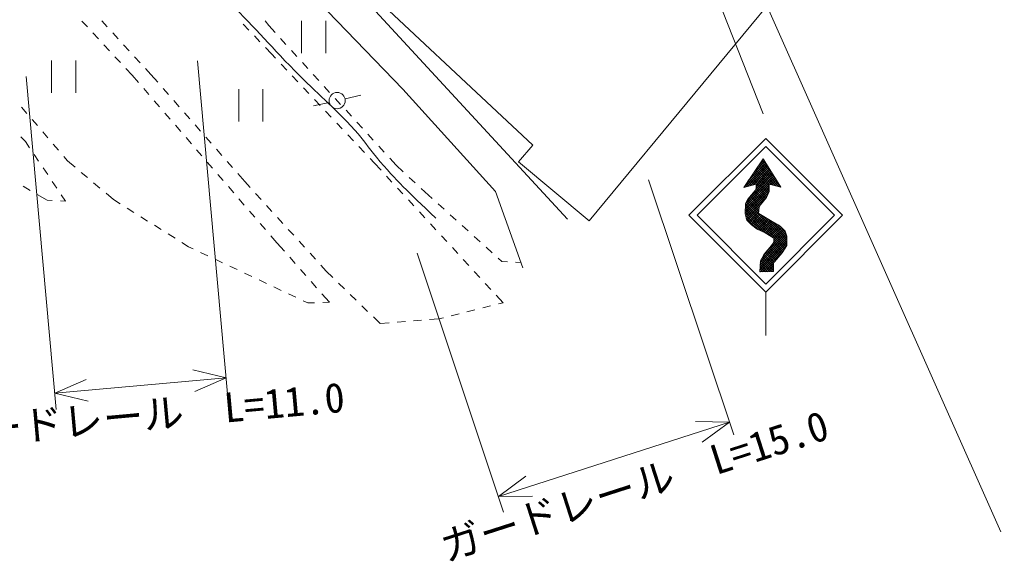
# Model space of a CAD drawing. Units: millimetres, scale not verified. Extents: x 40000 to 680000, y 20000 to 380000.
# Drawn here: x 90913 to 151299, y 241018 to 273518 of the extents above; entities that cross this region are included whole.
import ezdxf
from ezdxf.enums import TextEntityAlignment as Align

# ---------------------------------------------------------------- set-up
doc = ezdxf.new("R2010")
doc.units = ezdxf.units.MM
doc.header["$LTSCALE"] = 1000
for name, color, linetype, lineweight in [('M-BGD', 7, 'Continuous', 13), ('M-STR-HTXT', 7, 'Continuous', 13), ('M-STR-STRC', 7, 'Continuous', 13)]:
    doc.layers.add(name, color=color, linetype=linetype, lineweight=lineweight)
doc.styles.add('ＭＳ ゴシック', font='')
doc.styles.get('ＭＳ ゴシック').set_extended_font_data('MS Gothic')

msp = doc.modelspace()

# ---------------------------------------------------------------- linework, layer by layer
at = {"layer": 'M-BGD'}
for p, q in [((105936, 281592), (124751, 261214)), ((94763, 273428), (95104, 273061)), ((96327, 273071), (95989, 273439)), ((104725, 273235), (105070, 272873)), ((106073, 273435), (106300, 273149)), ((106300, 273149), (106691, 272720)), ((108325, 273439), (108325, 271439)), ((109825, 273439), (109825, 271439)), ((95444, 272695), (95784, 272329)), ((97002, 272333), (96664, 272702)), ((105415, 272511), (105760, 272149)), ((107028, 272351), (107365, 271982)), ((96124, 271962), (96465, 271596)), ((97677, 271596), (97340, 271964)), ((106105, 271787), (106475, 271399)), ((96805, 271230), (97145, 270863)), ((98353, 270858), (98015, 271227)), ((106475, 271399), (106726, 271134)), ((107702, 271613), (108039, 271243)), ((92887, 270993), (92887, 268993)), ((94387, 270993), (94387, 268993)), ((107069, 270770), (107412, 270406)), ((108377, 270874), (108714, 270505)), ((97486, 270497), (97870, 270083)), ((97870, 270083), (98251, 269643)), ((99014, 270137), (98691, 270490)), ((99444, 269648), (99014, 270137)), ((107755, 270043), (108099, 269679)), ((109051, 270136), (109388, 269766)), ((109725, 269397), (110062, 269028)), ((98578, 269264), (98905, 268886)), ((100104, 268896), (99774, 269272)), ((104444, 269221), (104444, 267221)), ((105944, 269221), (105944, 267221)), ((108442, 269316), (108785, 268952)), ((111012, 268634), (111986, 268862)), ((91365, 267734), (91040, 268114)), ((99232, 268508), (99559, 268130)), ((100764, 268145), (100434, 268521)), ((110037, 268412), (109061, 268196)), ((109128, 268589), (109472, 268225)), ((110399, 268659), (110736, 268289)), ((99886, 267751), (100213, 267373)), ((101425, 267394), (101094, 267770)), ((109815, 267862), (110158, 267498)), ((111073, 267920), (111411, 267551)), ((92015, 266974), (91690, 267354)), ((100540, 266995), (100867, 266617)), ((102085, 266643), (101755, 267019)), ((110501, 267134), (110845, 266771)), ((111748, 267181), (112085, 266812)), ((92666, 266215), (92341, 266595)), ((111188, 266407), (111531, 266044)), ((112422, 266443), (112759, 266074)), ((91272, 265996), (91000, 266280)), ((91531, 265610), (91272, 265996)), ((93317, 265456), (92991, 265835)), ((101194, 266239), (101521, 265860)), ((102745, 265892), (102415, 266268)), ((113096, 265704), (113433, 265335)), ((92090, 264781), (91811, 265195)), ((101848, 265482), (102175, 265104)), ((103405, 265141), (103075, 265517)), ((111874, 265680), (112218, 265317)), ((93871, 264808), (93642, 265076)), ((94340, 264414), (93871, 264808)), ((102502, 264726), (102829, 264347)), ((104065, 264390), (103735, 264766)), ((112561, 264953), (112811, 264688)), ((112811, 264688), (113234, 264230)), ((113770, 264966), (114161, 264538)), ((114161, 264538), (114610, 264122)), ((92649, 263951), (92369, 264366)), ((95105, 263770), (94722, 264092)), ((103156, 263969), (103483, 263591)), ((104825, 263525), (104396, 264014)), ((93207, 263122), (92928, 263537)), ((95870, 263126), (95487, 263448)), ((105151, 263168), (104825, 263525)), ((113572, 263862), (113911, 263495)), ((114977, 263783), (115345, 263443)), ((91130, 263234), (91563, 262984)), ((91996, 262733), (92621, 262371)), ((93746, 262321), (93487, 262707)), ((96721, 262409), (96252, 262804)), ((103810, 263213), (104137, 262834)), ((105824, 262428), (105487, 262798)), ((114250, 263127), (114589, 262759)), ((115712, 263104), (116161, 262688)), ((116161, 262688), (116386, 262485)), ((92621, 262371), (92934, 262358)), ((93434, 262335), (93746, 262321)), ((97126, 262154), (96721, 262409)), ((104464, 262456), (104791, 262078)), ((114928, 262392), (115267, 262024)), ((116757, 262151), (117129, 261816)), ((97974, 261623), (97550, 261889)), ((105118, 261700), (105445, 261321)), ((106496, 261688), (106160, 262058)), ((115606, 261656), (115945, 261289)), ((117500, 261481), (117872, 261147)), ((98821, 261092), (98397, 261358)), ((105772, 260943), (106099, 260565)), ((107169, 260948), (106833, 261318)), ((116284, 260921), (116623, 260554)), ((99668, 260561), (99245, 260826)), ((100515, 260030), (100092, 260295)), ((107842, 260209), (107506, 260578)), ((118243, 260812), (118615, 260477)), ((101345, 259509), (100939, 259764)), ((106426, 260187), (106806, 259747)), ((106806, 259747), (107266, 259227)), ((108515, 259469), (108179, 259839)), ((116961, 260186), (117300, 259818)), ((118986, 260143), (119358, 259808)), ((101639, 259371), (101345, 259509)), ((102544, 258944), (102092, 259158)), ((109188, 258729), (108851, 259099)), ((117639, 259451), (117978, 259083)), ((119729, 259473), (120101, 259139)), ((103449, 258518), (102996, 258731)), ((107597, 258853), (107928, 258478)), ((118317, 258715), (118656, 258348)), ((120472, 258804), (120698, 258601)), ((120698, 258601), (121038, 258583)), ((121537, 258556), (121877, 258537)), ((104353, 258092), (103901, 258305)), ((105258, 257666), (104805, 257879)), ((108259, 258103), (108590, 257729)), ((109850, 258001), (109524, 258359)), ((110256, 257608), (109850, 258001)), ((118995, 257980), (119334, 257613)), ((106162, 257239), (105710, 257453)), ((108921, 257354), (109253, 256979)), ((110973, 256911), (110614, 257259)), ((119673, 257245), (120011, 256877)), ((107067, 256813), (106615, 257026)), ((107972, 256387), (107519, 256600)), ((108718, 256035), (108424, 256174)), ((109131, 256051), (108718, 256035)), ((109584, 256605), (110043, 256085)), ((110043, 256085), (109631, 256070)), ((111691, 256215), (111332, 256563)), ((120350, 256510), (120772, 256052)), ((120772, 256052), (120482, 255979)), ((112409, 255519), (112050, 255867)), ((119028, 255613), (118543, 255491)), ((119998, 255857), (119513, 255735)), ((113174, 254777), (112768, 255171)), ((114737, 254896), (114238, 254858)), ((115734, 254971), (115235, 254933)), ((116798, 255052), (116232, 255009)), ((117088, 255125), (116798, 255052)), ((118058, 255369), (117573, 255247)), ((113740, 254820), (113174, 254777))]:
    msp.add_line(p, q, dxfattribs=at)
msp.add_lwpolyline([(110865, 276768), (114500, 280912), (115388, 280253), (119279, 284759), (123704, 281177), (124489, 282029), (131735, 275601), (134686, 279027), (135364, 278416), (137236, 280424), (140118, 278074), (126089, 261100), (121728, 264744), (122602, 265780)], close=True, dxfattribs=at)
msp.add_lwpolyline([(102584, 281053), (102828, 280913), (104270, 279642), (109359, 274643), (114575, 269220), (120300, 262907), (121998, 258203)], dxfattribs=at)
msp.add_circle((110525, 268521), 500, dxfattribs=at)
msp.add_open_spline([(81683, 280411), (81916, 280208), (82011, 280140), (82248, 280007), (82587, 279818), (82819, 279805), (83192, 279696), (83663, 279559), (83931, 279494), (84414, 279408), (85124, 279280), (85531, 279268), (86247, 279174), (86748, 279109), (87026, 279054), (87528, 278998), (88733, 278865), (89412, 278822), (90622, 278746), (92904, 278601), (94198, 278741), (96472, 278494), (97825, 278347), (98636, 278393), (99905, 277902), (100496, 277674), (100762, 277402), (101262, 277013), (102247, 276247), (102725, 275726), (103613, 274849), (105338, 273145), (106206, 272093), (107906, 270364), (109335, 268909), (110241, 268197), (111619, 266694), (112182, 266079), (112416, 265666), (112952, 265027), (114267, 263458), (114825, 262993), (116610, 261272)], degree=3, knots=[0, 0, 0, 0, 1, 1, 1, 2, 2, 2, 3, 3, 3, 4, 4, 4, 5, 5, 5, 6, 6, 6, 7, 7, 7, 8, 8, 8, 9, 9, 9, 10, 10, 10, 11, 11, 11, 12, 12, 12, 13, 13, 13, 14, 14, 14, 14], dxfattribs=at)
at = {"layer": 'M-STR-HTXT'}
for p, q in [((132415, 284800), (151509, 241913)), ((101894, 270969), (103752, 250424)), ((91321, 270013), (93179, 249468)), ((129760, 263635), (135029, 247893)), ((115461, 259098), (120806, 243127)), ((103662, 251420), (101610, 251904)), ((93089, 250464), (103662, 251420)), ((93089, 250464), (95021, 251308)), ((103662, 251420), (101730, 250576)), ((93089, 250464), (95141, 249980)), ((120479, 244105), (134761, 248693)), ((134761, 248693), (132653, 248716)), ((134761, 248693), (133061, 247447)), ((120479, 244105), (122179, 245352)), ((120479, 244105), (122587, 244126))]:
    msp.add_line(p, q, dxfattribs=at)
at = {"layer": 'M-STR-STRC'}
for p, q in [((128403, 289012), (136836, 267697)), ((132252, 261443), (136990, 266180)), ((136990, 266180), (141727, 261443)), ((132747, 261443), (136990, 265685)), ((136990, 265685), (141233, 261443)), ((135642, 263169), (137053, 264579)), ((135835, 263220), (137107, 264492)), ((135916, 263583), (136998, 264666)), ((136221, 264030), (136944, 264753)), ((136527, 264477), (136889, 264840)), ((137847, 263317), (136592, 264572)), ((137607, 263699), (136649, 264656)), ((137367, 264080), (136706, 264740)), ((137127, 264461), (136764, 264824)), ((136887, 264842), (136821, 264908)), ((136832, 264924), (136834, 264927)), ((135864, 262400), (137435, 263972)), ((136028, 263272), (137162, 264406)), ((137176, 262857), (136132, 263900)), ((137199, 262975), (136190, 263984)), ((136221, 263323), (137217, 264319)), ((137199, 263117), (136247, 264068)), ((137199, 263258), (136304, 264152)), ((137253, 263345), (136362, 264236)), ((136388, 263066), (137380, 264058)), ((136392, 263352), (137271, 264232)), ((136397, 263217), (137326, 264145)), ((137438, 263302), (136419, 264320)), ((137623, 263258), (136477, 264404)), ((137808, 263214), (136534, 264488)), ((135825, 263218), (135730, 263312)), ((135740, 261852), (137199, 263311)), ((135745, 261999), (137544, 263798)), ((135751, 262146), (137490, 263885)), ((135937, 263247), (135788, 263396)), ((136048, 263277), (135845, 263480)), ((136160, 263307), (135902, 263564)), ((136271, 263337), (135960, 263648)), ((136383, 263367), (136017, 263732)), ((137131, 262760), (136075, 263816)), ((137087, 262663), (136391, 263358)), ((137237, 263349), (137599, 263711)), ((137351, 263322), (137653, 263624)), ((137466, 263295), (137708, 263538)), ((137580, 263268), (137763, 263451)), ((137695, 263241), (137817, 263364)), ((135713, 263188), (135673, 263228)), ((135729, 261559), (137199, 263028)), ((135734, 261705), (137199, 263169)), ((135750, 261438), (137181, 262869)), ((136729, 262173), (136149, 262752)), ((136792, 262250), (136214, 262829)), ((136856, 262328), (136279, 262906)), ((136920, 262406), (136342, 262983)), ((136984, 262483), (136392, 263074)), ((137042, 262566), (136398, 263211)), ((137809, 263214), (137872, 263277)), ((137923, 263187), (137927, 263190)), ((138290, 259622), (135751, 262160)), ((135778, 261324), (137061, 262608)), ((138291, 259762), (135795, 262257)), ((136557, 261637), (135841, 262353)), ((136565, 261771), (135890, 262445)), ((136573, 261904), (135955, 262522)), ((136612, 262006), (136020, 262599)), ((136665, 262095), (136084, 262675)), ((137014, 260331), (135731, 261614)), ((137413, 260074), (135736, 261751)), ((138194, 259435), (135741, 261887)), ((138248, 259522), (135746, 262024)), ((135806, 261211), (136628, 262033)), ((135854, 261118), (136568, 261832)), ((135925, 261047), (136559, 261682)), ((135995, 260976), (136576, 261557)), ((136066, 260906), (136654, 261494)), ((132252, 261443), (136990, 256705)), ((132747, 261443), (136990, 257200)), ((136742, 260462), (135744, 261460)), ((136488, 260574), (135790, 261272)), ((136140, 260838), (136742, 261440)), ((136219, 260776), (136831, 261388)), ((136298, 260713), (136920, 261336)), ((136377, 260651), (137009, 261283)), ((136457, 260589), (137098, 261231)), ((136554, 260545), (137187, 261178)), ((136652, 260502), (137276, 261126)), ((136750, 260458), (137365, 261074)), ((138292, 259902), (136770, 261424)), ((136848, 260415), (137456, 261022)), ((136946, 260371), (137547, 260972)), ((136990, 257200), (141233, 261443)), ((136990, 256705), (141727, 261443)), ((137034, 260318), (137638, 260921)), ((138293, 260043), (137114, 261222)), ((137120, 260263), (137728, 260871)), ((138278, 260199), (137453, 261024)), ((136707, 258718), (138254, 260265)), ((136869, 259022), (138217, 260369)), ((137206, 260207), (137819, 260820)), ((137292, 260152), (137904, 260764)), ((137378, 260096), (137972, 260690)), ((137464, 260041), (138039, 260616)), ((137491, 259926), (138107, 260542)), ((137501, 259794), (138175, 260469)), ((138199, 260419), (137771, 260847)), ((136636, 258081), (138290, 259736)), ((136642, 258229), (138291, 259878)), ((136649, 258377), (138292, 260021)), ((136655, 258525), (138291, 260161)), ((137973, 259090), (137402, 259661)), ((138033, 259172), (137463, 259742)), ((138140, 259347), (137486, 260001)), ((138086, 259259), (137497, 259849)), ((136652, 257956), (138290, 259593)), ((136797, 257959), (138070, 259233)), ((137520, 258553), (136948, 259124)), ((137585, 258630), (137014, 259200)), ((137649, 258706), (137079, 259276)), ((137714, 258783), (137145, 259352)), ((137779, 258860), (137210, 259428)), ((137844, 258936), (137276, 259504)), ((137908, 259013), (137341, 259580)), ((137256, 257968), (136657, 258567)), ((137394, 257971), (136686, 258679)), ((137472, 258035), (136735, 258772)), ((137473, 258175), (136785, 258864)), ((137475, 258315), (136834, 258956)), ((137477, 258455), (136883, 259048)), ((136941, 257962), (137477, 258498)), ((136701, 257957), (136633, 258025)), ((136840, 257960), (136639, 258161)), ((136978, 257963), (136645, 258296)), ((137117, 257966), (136651, 258432)), ((137085, 257965), (137475, 258355)), ((137230, 257968), (137474, 258212)), ((137374, 257971), (137472, 258069)), ((136990, 256705), (136990, 254030))]:
    msp.add_line(p, q, dxfattribs=at)
msp.add_lwpolyline([(135630, 263165), (136834, 264927), (137929, 263186), (137199, 263358), (137198, 262907), (137030, 262539), (136661, 262090), (136575, 261940), (136553, 261575), (136661, 261489), (137391, 261058), (137887, 260783), (138186, 260456), (138293, 260155), (138290, 259591), (138007, 259130), (137540, 258577), (137477, 258503), (137471, 257973), (136630, 257956), (136659, 258630), (136884, 259050), (137345, 259585), (137501, 259792), (137484, 260029), (136965, 260363), (136459, 260588), (136113, 260858), (135820, 261152), (135728, 261526), (135751, 262166), (135878, 262430), (136339, 262977), (136402, 263092), (136391, 263369)], close=True, dxfattribs=at)

# ---------------------------------------------------------------- texts
at = {"layer": 'M-STR-HTXT', "style": 'ＭＳ ゴシック'}
for s, rotation, p in [('ガードレール\u3000L=11.0', 5.167, (98673, 247655)), ('ガードレール\u3000L=15.0', 17.808, (129323, 243355))]:
    msp.add_text(s, height=1833, rotation=rotation, dxfattribs=at).set_placement(p, align=Align.BOTTOM_CENTER)

doc.saveas('drawing.dxf')
